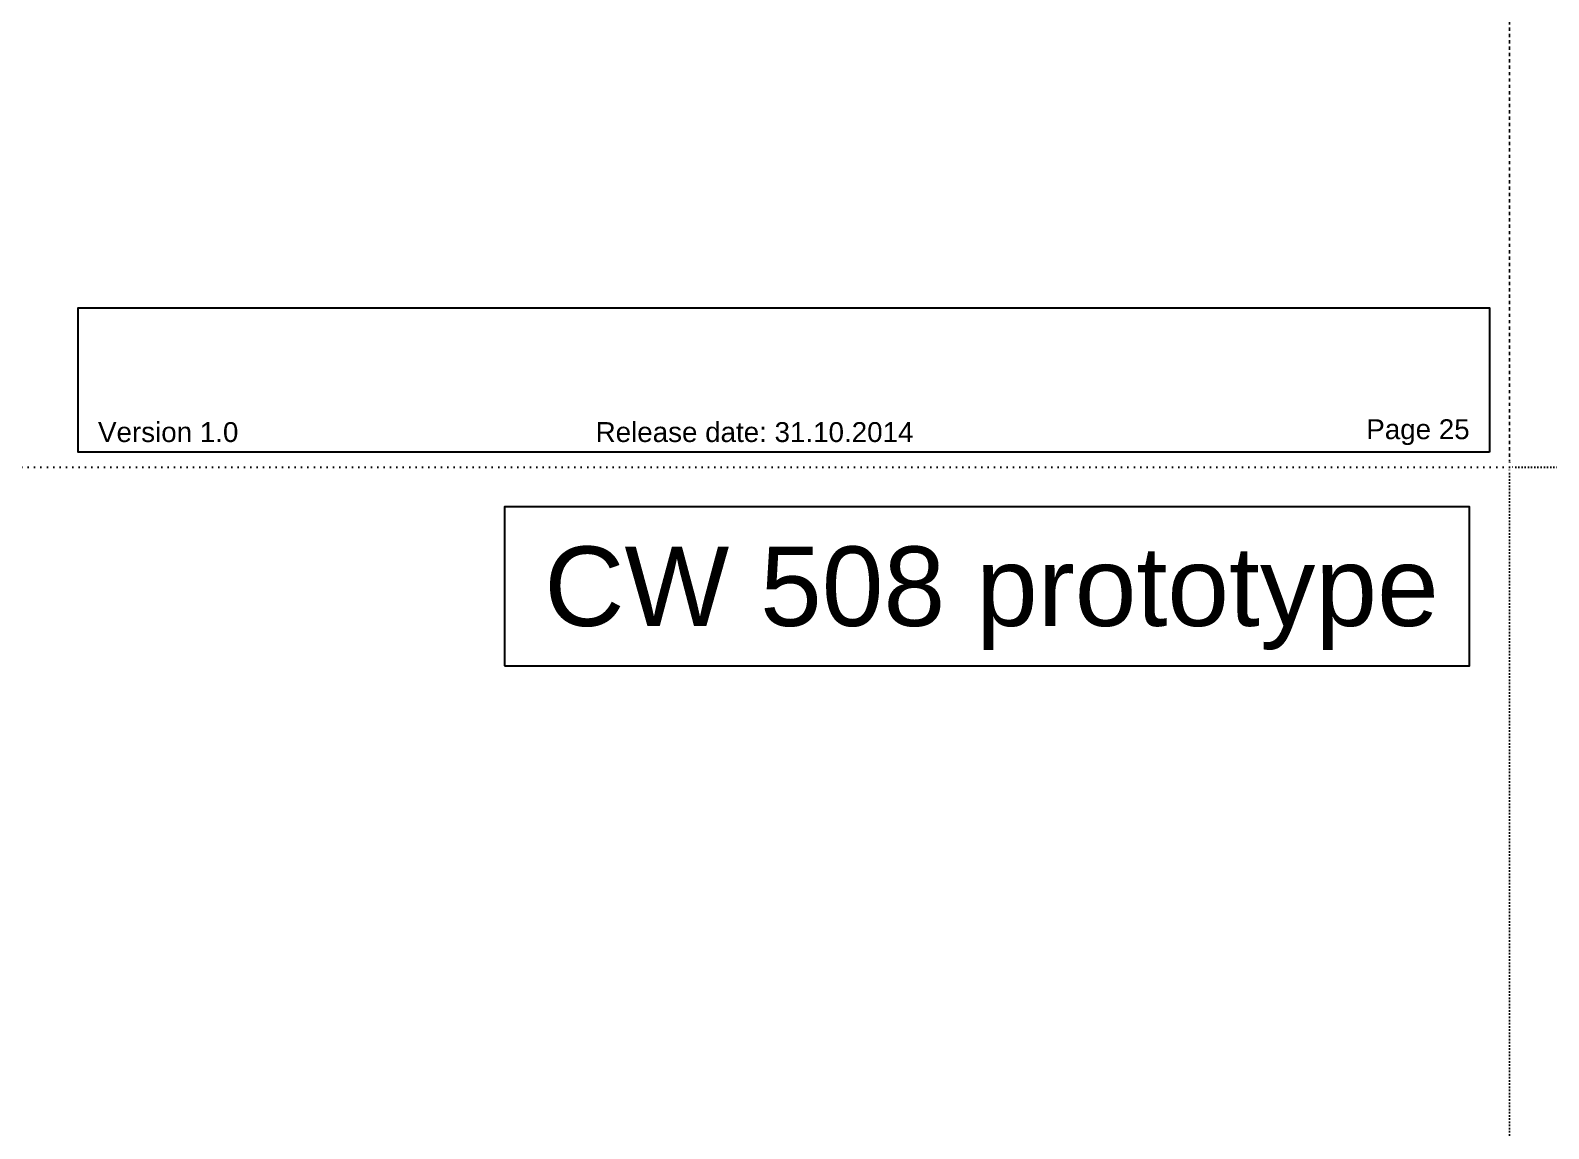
# Model space of a CAD drawing. Header units: millimetres. Extents: x -17234 to -8874, y -2869 to 1211.
# Drawn here: x -12286.6 to -11904.5, y -995.7 to -719.4 of the extents above; entities that cross this region are included whole.
import ezdxf
from ezdxf.enums import TextEntityAlignment as Align

# ---------------------------------------------------------------- set-up
doc = ezdxf.new("R2010")
doc.units = ezdxf.units.MM
doc.linetypes.add('ACAD_ISO07W100', pattern=[3, 0, -3])
doc.layers.get('Defpoints').update_dxf_attribs({"linetype": 'ACAD_ISO07W100', "true_color": 0x105689})
doc.layers.add('Text', color=2, linetype='Continuous')
doc.styles.get("Standard").update_dxf_attribs({"font": 'arial.ttf'})

msp = doc.modelspace()

# ---------------------------------------------------------------- linework, layer by layer
at = {"layer": 'Defpoints', "color": 1, "ltscale": 0.5}
for points in [[(-12294.331, -319.239), (-11914.331, -319.239), (-11914.331, -829.239), (-12294.331, -829.239), (-12294.331, -319.239)], [(-11914.331, -319.239), (-11534.331, -319.239), (-11534.331, -829.239), (-11914.331, -829.239), (-11914.331, -319.239)], [(-12674.331, -829.239), (-11914.331, -829.239), (-11914.331, -1849.239), (-12674.331, -1849.239), (-12674.331, -829.239)], [(-11914.331, -829.239), (-11154.331, -829.239), (-11154.331, -1849.239), (-11914.331, -1849.239), (-11914.331, -829.239)]]:
    msp.add_lwpolyline(points, dxfattribs=at)
at = {"layer": 'Text', "ltscale": 0.5}
for points in [[(-11919.331, -825.489), (-12274.578, -825.489), (-12274.578, -789.208), (-11919.331, -789.208)], [(-12167.277, -879.239), (-11924.331, -879.239), (-11924.331, -839.239), (-12167.277, -839.239)]]:
    msp.add_lwpolyline(points, close=True, dxfattribs=at)

# ---------------------------------------------------------------- texts
at = {"layer": 'Text', "color": 1, "ltscale": 0.5}
msp.add_text('CW 508 prototype ', height=20, dxfattribs=at).set_placement((-11924.331, -849.239), align=Align.TOP_RIGHT)
at = {"layer": 'Text', "color": 1, "ltscale": 0.5, "char_height": 5}
for s, width, insert, attachment_point in [('Version 1.0', 35.05, (-12269.578, -820.489), 4), ('Release date: 31.10.2014', 79.71576, (-12104.331, -820.489), 5), ('Page 25', 25.79352, (-11924.331, -820.489), 6)]:
    msp.add_mtext_dynamic_manual_height_columns(s, width=width, gutter_width=12.5, heights=[0], dxfattribs=dict(at, insert=insert, attachment_point=attachment_point))

doc.saveas('drawing.dxf')
